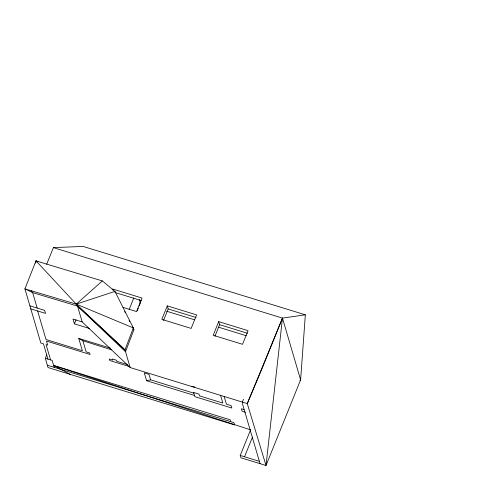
<?xml version="1.0" encoding="UTF-8"?>
<svg xmlns="http://www.w3.org/2000/svg" width="490" height="490" viewBox="0 0 490 490"><rect width="100%" height="100%" fill="white"/><g stroke="black" fill="none" stroke-linecap="round" stroke-linejoin="round"><path stroke-width="0.73" d="M250.764 429.393L240.235 455.449L240.921 457.783L266.009 465.5L300.615 379.842L305.344 314.813L83.11 246.433L53.398 247.621L46.673 264.275M35.745 263.142L35.984 260.87L102.33 280.917L114.942 291.397L133.347 327.933L133.886 329.776L125.526 351.716L77.506 306.066L76.262 304.131L35.984 260.87L24.91 288.886L40.817 342.994L43.445 343.802L47.947 359.115M47.346 365.221L233.932 422.637L234.618 424.965L48.032 367.549L45.319 358.306L46.74 354.785M89.731 328.551L74.4 323.835L76.036 319.78M129.238 309.264L133.831 297.908M137.157 310.923L138.309 308.088M139.166 305.956L140.312 303.12L139.252 299.5M167.28 305.882L161.822 319.388L191.155 328.416L196.613 314.905L167.28 305.882L168.174 308.914L163.531 320.399M218.718 321.642L213.205 335.283L242.538 344.311L248.05 330.67L218.718 321.642L219.606 324.68L214.926 336.275M244.541 456.772L252.503 437.055M243.506 399.258L242.317 402.063L242.807 404.973L260.061 463.669M305.344 314.813L282.467 318.108L266.009 465.5L247.279 403.589L130.181 367.555L124.981 349.872L77.506 306.066L32.646 292.628L24.91 288.886L76.262 304.131L102.33 280.917M76.262 304.131L133.347 327.933L124.981 349.872L76.262 304.131L114.942 291.397L115.303 292.622M150.602 379.842L148.985 374.348L144.305 372.908L146.596 380.712L150.602 379.842L193.844 393.145M191.902 386.543L194.83 387.02M53.398 247.621L282.467 318.108L300.615 379.842M115.003 292.493L141.475 300.639M219.606 324.68L247.511 333.267M168.174 308.914L196.074 317.502M166.637 311.217L194.42 319.768M218.546 327.191L246.329 335.742M122.966 307.371L136.557 311.554L142.014 298.043L112.682 289.02L113.037 290.233M299.954 380.516L300.296 380.626M29.89 305.821L44.633 310.354L45.527 313.392L30.778 308.853M130.181 367.555L82.167 321.906L73.004 319.088L74.4 323.835M37.614 310.954L46.017 339.533L82.375 350.718L78.755 338.412L110.317 348.121M78.755 338.412L82.847 340.721L111.64 349.872M127.737 364.676L116.804 361.314L116.485 360.248L112.529 359.029L112.847 360.095L109.313 359.011L109.754 360.524L129.501 366.6M244.014 409.585L241.386 408.776L242.097 411.202L245.57 412.268M146.596 380.712L194.542 395.467M45.319 358.306L52.154 360.407L54.188 367.322M70.284 374.397L53.643 365.479L230.165 419.801L230.71 421.639M240.235 455.449L259.375 461.341M53.643 365.479L250.617 429.865M35.984 260.87L37.92 261.795M31.195 290.754L32.646 292.628L37.185 308.063M124.687 311.505L125.367 312.859M129.115 320.301L129.795 321.654M132.527 327.069L133.886 329.776M224.132 396.361L226.423 404.17L231.151 405.622L231.862 408.054L194.904 396.68L193.63 392.435L198.995 394.083L199.528 395.896L222.828 403.062L220.531 395.259M77.506 306.066L82.167 321.906M82.847 340.721L86.13 351.875L89.615 352.947L90.062 354.466L46.458 341.046L47.653 345.095L46.072 344.611L50.574 359.923M282.467 318.108L261.764 369.344L247.279 403.589L282.467 318.108"/></g></svg>
